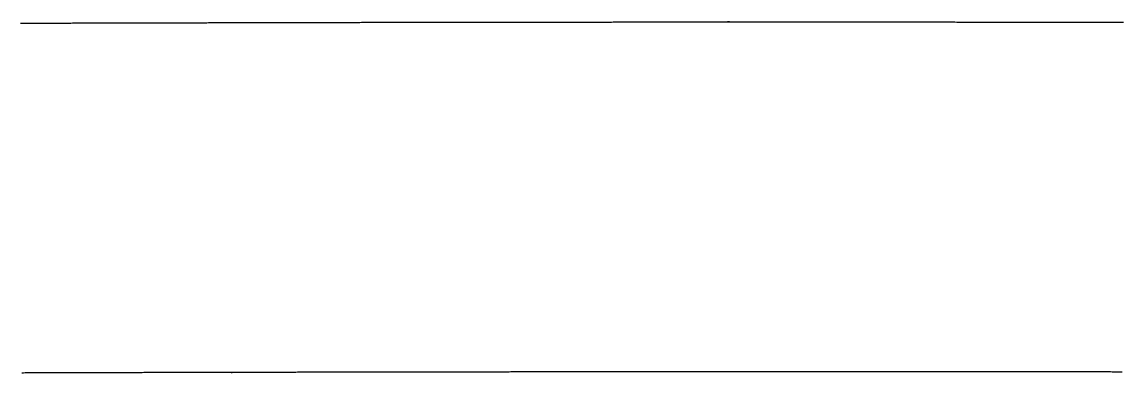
# Model space of a CAD drawing. Header units: millimetres. Extents: x 0 to 13579, y -34 to 543.
# Drawn here: x 6789 to 8486, y 2 to 543 of the extents above; entities that cross this region are included whole.
import ezdxf

# ---------------------------------------------------------------- set-up
doc = ezdxf.new("R2010")
doc.units = ezdxf.units.MM
doc.header["$LTSCALE"] = 10
doc.layers.add('MEMBERS', color=5, linetype='Continuous')

msp = doc.modelspace()

# ---------------------------------------------------------------- linework, layer by layer
at = {"layer": 'MEMBERS', "color": 3, "linetype": 'Continuous'}
for p, q in [((7397.1, 543), (7399.7, 543)), ((7399.7, 543), (7402.4, 543)), ((7402.4, 543), (7405, 543)), ((7405, 543), (7407.7, 543)), ((7407.7, 543), (7410.3, 543)), ((7410.3, 543), (7412.9, 543)), ((7412.9, 543), (7415.6, 543)), ((7415.6, 543), (7418.2, 543)), ((7418.2, 543), (7420.9, 543)), ((7420.9, 543), (7423.5, 543)), ((7423.5, 543), (7426.1, 543)), ((7426.1, 543), (7428.8, 543)), ((7428.8, 543), (7431.4, 543)), ((7431.4, 543), (7434.1, 543)), ((7434.1, 543), (7436.7, 543)), ((7436.7, 543), (7439.3, 543)), ((7439.3, 543), (7442, 543)), ((7442, 543), (7444.6, 543)), ((7444.6, 543), (7447.3, 543)), ((7447.3, 543), (7449.9, 543.1)), ((7449.9, 543.1), (7452.6, 543.1)), ((7452.6, 543.1), (7455.2, 543.1)), ((7455.2, 543.1), (7457.8, 543.1)), ((7457.8, 543.1), (7460.5, 543.1)), ((7460.5, 543.1), (7463.1, 543.1)), ((7463.1, 543.1), (7465.8, 543.1)), ((7465.8, 543.1), (7468.4, 543.1)), ((7468.4, 543.1), (7471, 543.1)), ((7471, 543.1), (7473.7, 543.1)), ((7473.7, 543.1), (7476.3, 543.1)), ((7476.3, 543.1), (7479, 543.1)), ((7479, 543.1), (7481.6, 543.1)), ((7481.6, 543.1), (7484.2, 543.1)), ((7484.2, 543.1), (7486.9, 543.1)), ((7486.9, 543.1), (7489.5, 543.1)), ((7489.5, 543.1), (7492.2, 543.1)), ((7492.2, 543.1), (7494.8, 543.1)), ((7494.8, 543.1), (7497.4, 543.1)), ((7497.4, 543.1), (7500.1, 543.1)), ((7500.1, 543.1), (7502.7, 543.1)), ((7502.7, 543.1), (7505.4, 543.2)), ((7505.4, 543.2), (7508, 543.2)), ((7508, 543.2), (7510.6, 543.2)), ((7510.6, 543.2), (7513.3, 543.2)), ((7513.3, 543.2), (7515.9, 543.2)), ((7515.9, 543.2), (7518.6, 543.2)), ((7518.6, 543.2), (7521.2, 543.2)), ((7521.2, 543.2), (7523.9, 543.2)), ((7523.9, 543.2), (7526.5, 543.2)), ((7526.5, 543.2), (7529.1, 543.2)), ((7529.1, 543.2), (7531.8, 543.2)), ((7531.8, 543.2), (7534.4, 543.2)), ((7534.4, 543.2), (7537.1, 543.2)), ((7537.1, 543.2), (7539.7, 543.2)), ((7539.7, 543.2), (7542.3, 543.2)), ((7542.3, 543.2), (7545, 543.2)), ((7545, 543.2), (7547.6, 543.2)), ((7547.6, 543.2), (7550.3, 543.2)), ((7550.3, 543.2), (7552.9, 543.2)), ((7552.9, 543.2), (7555.5, 543.2)), ((7555.5, 543.2), (7558.2, 543.2)), ((7558.2, 543.2), (7560.8, 543.2)), ((7560.8, 543.2), (7563.5, 543.2)), ((7563.5, 543.2), (7566.1, 543.2)), ((7566.1, 543.2), (7568.7, 543.2)), ((7568.7, 543.2), (7571.4, 543.2)), ((7571.4, 543.2), (7574, 543.2)), ((7574, 543.2), (7576.7, 543.2)), ((7576.7, 543.2), (7579.3, 543.2)), ((7579.3, 543.2), (7581.9, 543.2)), ((7581.9, 543.2), (7584.6, 543.2)), ((7584.6, 543.2), (7587.2, 543.2)), ((7587.2, 543.2), (7589.9, 543.2)), ((7589.9, 543.2), (7592.5, 543.2)), ((7592.5, 543.2), (7595.2, 543.2)), ((7595.2, 543.2), (7597.8, 543.2)), ((7597.8, 543.2), (7600.4, 543.2)), ((7600.4, 543.2), (7603.1, 543.2)), ((7603.1, 543.2), (7605.7, 543.2)), ((7605.7, 543.2), (7608.4, 543.2)), ((7608.4, 543.2), (7611, 543.2)), ((7611, 543.2), (7613.6, 543.2)), ((7613.6, 543.2), (7616.3, 543.3)), ((7616.3, 543.3), (7618.9, 543.3)), ((7618.9, 543.3), (7621.6, 543.3)), ((7621.6, 543.3), (7624.2, 543.3)), ((7624.2, 543.3), (7626.8, 543.3)), ((7626.8, 543.3), (7629.5, 543.3)), ((7629.5, 543.3), (7632.1, 543.3)), ((7632.1, 543.3), (7634.8, 543.3)), ((7634.8, 543.3), (7637.4, 543.3)), ((7637.4, 543.3), (7640, 543.3)), ((7640, 543.3), (7642.7, 543.3)), ((7642.7, 543.3), (7645.3, 543.3)), ((7645.3, 543.3), (7648, 543.3)), ((7648, 543.3), (7650.6, 543.3)), ((7650.6, 543.3), (7653.2, 543.3)), ((7653.2, 543.3), (7655.9, 543.3)), ((7655.9, 543.3), (7658.5, 543.3)), ((7658.5, 543.3), (7661.2, 543.3)), ((7661.2, 543.3), (7663.8, 543.3)), ((7663.8, 543.3), (7666.5, 543.3)), ((7666.5, 543.3), (7669.1, 543.3)), ((7669.1, 543.3), (7671.7, 543.3)), ((7671.7, 543.3), (7674.4, 543.3)), ((7674.4, 543.3), (7677, 543.3)), ((7677, 543.3), (7679.7, 543.3)), ((7679.7, 543.3), (7682.3, 543.3)), ((7682.3, 543.3), (7684.9, 543.3)), ((7684.9, 543.3), (7687.6, 543.3)), ((7687.6, 543.3), (7690.2, 543.3)), ((7690.2, 543.3), (7692.9, 543.3)), ((7692.9, 543.3), (7695.5, 543.3)), ((7695.5, 543.3), (7698.1, 543.3)), ((7698.1, 543.3), (7700.8, 543.4)), ((7700.8, 543.4), (7703.4, 543.4)), ((7703.4, 543.4), (7706.1, 543.4)), ((7706.1, 543.4), (7708.7, 543.4)), ((7708.7, 543.4), (7711.3, 543.4)), ((7711.3, 543.4), (7714, 543.4)), ((7714, 543.4), (7716.6, 543.4)), ((7716.6, 543.4), (7719.3, 543.4)), ((7719.3, 543.4), (7721.9, 543.4)), ((7721.9, 543.4), (7724.5, 543.4)), ((7724.5, 543.4), (7727.2, 543.4)), ((7727.2, 543.4), (7729.8, 543.4)), ((7729.8, 543.4), (7732.5, 543.4)), ((7732.5, 543.4), (7735.1, 543.4)), ((7735.1, 543.4), (7737.8, 543.4)), ((7737.8, 543.4), (7740.4, 543.4)), ((7740.4, 543.4), (7743, 543.4)), ((7743, 543.4), (7745.7, 543.4)), ((7745.7, 543.4), (7748.3, 543.4)), ((7748.3, 543.4), (7751, 543.4)), ((7751, 543.4), (7753.6, 543.4)), ((7753.6, 543.4), (7756.2, 543.4)), ((7756.2, 543.4), (7758.9, 543.4)), ((7758.9, 543.4), (7761.5, 543.4)), ((7761.5, 543.4), (7764.2, 543.4)), ((7764.2, 543.4), (7766.8, 543.4)), ((7766.8, 543.4), (7769.4, 543.4)), ((7769.4, 543.4), (7772.1, 543.4)), ((7772.1, 543.4), (7774.7, 543.4)), ((7774.7, 543.4), (7777.4, 543.4)), ((7777.4, 543.4), (7780, 543.4)), ((7780, 543.4), (7782.6, 543.4)), ((7782.6, 543.4), (7785.3, 543.4)), ((7785.3, 543.4), (7787.9, 543.4)), ((7787.9, 543.4), (7790.6, 543.4)), ((7790.6, 543.4), (7793.2, 543.4)), ((7793.2, 543.4), (7795.8, 543.4)), ((7795.8, 543.4), (7798.5, 543.4)), ((7798.5, 543.4), (7801.1, 543.4)), ((7801.1, 543.4), (7803.8, 543.4)), ((7803.8, 543.4), (7806.4, 543.4)), ((7806.4, 543.4), (7809.1, 543.4)), ((7809.1, 543.4), (7811.7, 543.4)), ((7811.7, 543.4), (7814.3, 543.4)), ((7814.3, 543.4), (7817, 543.4)), ((7817, 543.4), (7819.6, 543.4)), ((7819.6, 543.4), (7822.3, 543.4)), ((7822.3, 543.4), (7824.9, 543.4)), ((7824.9, 543.4), (7827.5, 543.4)), ((7827.5, 543.4), (7830.2, 543.4)), ((7830.2, 543.4), (7832.8, 543.4)), ((7832.8, 543.4), (7835.5, 543.4)), ((7835.5, 543.4), (7838.1, 543.4)), ((7838.1, 543.4), (7840.7, 543.4)), ((7840.7, 543.4), (7843.4, 543.4)), ((7843.4, 543.4), (7846, 543.4)), ((7846, 543.4), (7848.7, 543.4)), ((7848.7, 543.4), (7851.3, 543.4)), ((7851.3, 543.4), (7853.9, 543.4)), ((7853.9, 543.4), (7856.6, 543.4)), ((7856.6, 543.4), (7859.2, 543.4)), ((7859.2, 543.4), (7861.9, 543.4)), ((7861.9, 543.4), (7864.5, 543.4)), ((7864.5, 543.4), (7867.1, 543.4)), ((7867.1, 543.4), (7869.8, 543.4)), ((7869.8, 543.4), (7872.4, 543.4)), ((7872.4, 543.4), (7875.1, 543.4)), ((7875.1, 543.4), (7877.7, 543.4)), ((7880.4, 543.4), (7877.1, 543.4)), ((7877.1, 543.4), (7879.8, 543.4)), ((7877.7, 543.4), (7880.4, 543.4)), ((7879.8, 543.4), (7882.4, 543.4)), ((7882.4, 543.4), (7885, 543.4)), ((7885, 543.4), (7887.6, 543.4)), ((7887.6, 543.4), (7890.2, 543.4)), ((7890.2, 543.4), (7892.8, 543.4)), ((7892.8, 543.4), (7895.5, 543.4)), ((7895.5, 543.4), (7898.1, 543.4)), ((7898.1, 543.4), (7900.7, 543.4)), ((7900.7, 543.4), (7903.3, 543.4)), ((7903.3, 543.4), (7905.9, 543.4)), ((7905.9, 543.4), (7908.6, 543.4)), ((7908.6, 543.4), (7911.2, 543.4)), ((7911.2, 543.4), (7913.8, 543.4)), ((7913.8, 543.4), (7916.4, 543.4)), ((7916.4, 543.4), (7919, 543.4)), ((7919, 543.4), (7921.6, 543.4)), ((7921.6, 543.4), (7924.3, 543.4)), ((7924.3, 543.4), (7926.9, 543.4)), ((7926.9, 543.4), (7929.5, 543.4)), ((7929.5, 543.4), (7932.1, 543.4)), ((7932.1, 543.4), (7934.7, 543.4)), ((7934.7, 543.4), (7937.4, 543.4)), ((7937.4, 543.4), (7940, 543.4)), ((7940, 543.4), (7942.6, 543.4)), ((7942.6, 543.4), (7945.2, 543.4)), ((7945.2, 543.4), (7947.8, 543.4)), ((7947.8, 543.4), (7950.4, 543.4)), ((7950.4, 543.4), (7953.1, 543.4)), ((7953.1, 543.4), (7955.7, 543.4)), ((7955.7, 543.4), (7958.3, 543.4)), ((7958.3, 543.4), (7960.9, 543.4)), ((7960.9, 543.4), (7963.5, 543.4)), ((7963.5, 543.4), (7966.2, 543.4)), ((7966.2, 543.4), (7968.8, 543.4)), ((7968.8, 543.4), (7971.4, 543.4)), ((7971.4, 543.4), (7974, 543.4)), ((7974, 543.4), (7976.6, 543.4)), ((7976.6, 543.4), (7979.2, 543.4)), ((7979.2, 543.4), (7981.9, 543.4)), ((7981.9, 543.4), (7984.5, 543.4)), ((7984.5, 543.4), (7987.1, 543.4)), ((7987.1, 543.4), (7989.7, 543.4)), ((7989.7, 543.4), (7992.3, 543.4)), ((7992.3, 543.4), (7995, 543.4)), ((7995, 543.4), (7997.6, 543.4)), ((7997.6, 543.4), (8000.2, 543.4)), ((8000.2, 543.4), (8002.8, 543.4)), ((8002.8, 543.4), (8005.4, 543.4)), ((8005.4, 543.4), (8008, 543.4)), ((8008, 543.4), (8010.7, 543.4)), ((8010.7, 543.4), (8013.3, 543.4)), ((8013.3, 543.4), (8015.9, 543.4)), ((8015.9, 543.4), (8018.5, 543.4)), ((8018.5, 543.4), (8021.1, 543.4)), ((8021.1, 543.4), (8023.8, 543.4)), ((8023.8, 543.4), (8026.4, 543.4)), ((8026.4, 543.4), (8029, 543.4)), ((8029, 543.4), (8031.6, 543.4)), ((8031.6, 543.4), (8034.2, 543.4)), ((8034.2, 543.4), (8036.8, 543.4)), ((8036.8, 543.4), (8039.5, 543.4)), ((8039.5, 543.4), (8042.1, 543.4)), ((8042.1, 543.4), (8044.7, 543.4)), ((8044.7, 543.4), (8047.3, 543.4)), ((8047.3, 543.4), (8049.9, 543.4)), ((8049.9, 543.4), (8052.6, 543.4)), ((8052.6, 543.4), (8055.2, 543.4)), ((8055.2, 543.4), (8057.8, 543.4)), ((8057.8, 543.4), (8060.4, 543.4)), ((8060.4, 543.4), (8063, 543.4)), ((8063, 543.4), (8065.6, 543.4)), ((8065.6, 543.4), (8068.3, 543.4)), ((8068.3, 543.4), (8070.9, 543.4)), ((8070.9, 543.4), (8073.5, 543.4)), ((8073.5, 543.4), (8076.1, 543.4)), ((8076.1, 543.4), (8078.7, 543.4)), ((8078.7, 543.4), (8081.4, 543.4)), ((8081.4, 543.4), (8084, 543.4)), ((8084, 543.4), (8086.6, 543.4)), ((8086.6, 543.4), (8089.2, 543.4)), ((8089.2, 543.4), (8091.8, 543.4)), ((8091.8, 543.4), (8094.4, 543.4)), ((8094.4, 543.4), (8097.1, 543.4)), ((8097.1, 543.4), (8099.7, 543.4)), ((8099.7, 543.4), (8102.3, 543.4)), ((8102.3, 543.4), (8104.9, 543.4)), ((8104.9, 543.4), (8107.5, 543.4)), ((8107.5, 543.4), (8110.2, 543.4)), ((8110.2, 543.4), (8112.8, 543.4)), ((8112.8, 543.4), (8115.4, 543.4)), ((8115.4, 543.4), (8118, 543.4)), ((8118, 543.4), (8120.6, 543.4)), ((8120.6, 543.4), (8123.2, 543.4)), ((8123.2, 543.4), (8125.9, 543.4)), ((8125.9, 543.4), (8128.5, 543.4)), ((8128.5, 543.4), (8131.1, 543.4)), ((8131.1, 543.4), (8133.7, 543.4)), ((8133.7, 543.4), (8136.3, 543.4)), ((8136.3, 543.4), (8139, 543.4)), ((8139, 543.4), (8141.6, 543.4)), ((8141.6, 543.4), (8144.2, 543.4)), ((8144.2, 543.4), (8146.8, 543.4)), ((8146.8, 543.4), (8149.4, 543.4)), ((8149.4, 543.4), (8152, 543.4)), ((8152, 543.4), (8154.7, 543.4)), ((8154.7, 543.4), (8157.3, 543.4)), ((8157.3, 543.4), (8159.9, 543.4)), ((8159.9, 543.4), (8162.5, 543.4)), ((8162.5, 543.4), (8165.1, 543.4)), ((8165.1, 543.4), (8167.8, 543.4)), ((8167.8, 543.4), (8170.4, 543.4)), ((8170.4, 543.4), (8173, 543.4)), ((8173, 543.4), (8175.6, 543.4)), ((8175.6, 543.4), (8178.2, 543.4)), ((8178.2, 543.4), (8180.8, 543.4)), ((8180.8, 543.4), (8183.5, 543.4)), ((8183.5, 543.4), (8186.1, 543.4)), ((8186.1, 543.4), (8188.7, 543.4)), ((8188.7, 543.4), (8191.3, 543.4)), ((8191.3, 543.4), (8193.9, 543.4)), ((8193.9, 543.4), (8196.6, 543.4)), ((8196.6, 543.4), (8199.2, 543.4)), ((8199.2, 543.4), (8201.8, 543.4)), ((8201.8, 543.4), (8204.4, 543.4)), ((8204.4, 543.4), (8207, 543.4)), ((8207, 543.4), (8209.6, 543.4)), ((8209.6, 543.4), (8212.3, 543.4)), ((8212.3, 543.4), (8214.9, 543.4)), ((8214.9, 543.4), (8217.5, 543.4)), ((8217.5, 543.4), (8220.1, 543.4)), ((8220.1, 543.4), (8222.7, 543.4)), ((8222.7, 543.4), (8225.4, 543.4)), ((8225.4, 543.4), (8228, 543.4)), ((8228, 543.4), (8230.6, 543.3)), ((8230.6, 543.3), (8233.2, 543.3)), ((8233.2, 543.3), (8235.8, 543.3)), ((8235.8, 543.3), (8238.4, 543.3)), ((8238.4, 543.3), (8241.1, 543.3)), ((8241.1, 543.3), (8243.7, 543.3)), ((8243.7, 543.3), (8246.3, 543.3)), ((8246.3, 543.3), (8248.9, 543.3)), ((8248.9, 543.3), (8251.5, 543.3)), ((8251.5, 543.3), (8254.2, 543.3)), ((8254.2, 543.3), (8256.8, 543.3)), ((8256.8, 543.3), (8259.4, 543.3)), ((8259.4, 543.3), (8262, 543.3)), ((8262, 543.3), (8264.6, 543.3)), ((8264.6, 543.3), (8267.2, 543.3)), ((8267.2, 543.3), (8269.9, 543.3)), ((8269.9, 543.3), (8272.5, 543.3)), ((8272.5, 543.3), (8275.1, 543.3)), ((8275.1, 543.3), (8277.7, 543.3)), ((8277.7, 543.3), (8280.3, 543.3)), ((8280.3, 543.3), (8283, 543.3)), ((8283, 543.3), (8285.6, 543.3)), ((8285.6, 543.3), (8288.2, 543.3)), ((8288.2, 543.3), (8290.8, 543.3)), ((8290.8, 543.3), (8293.4, 543.3)), ((8293.4, 543.3), (8296, 543.3)), ((8296, 543.3), (8298.7, 543.3)), ((8298.7, 543.3), (8301.3, 543.3)), ((8301.3, 543.3), (8303.9, 543.3)), ((8303.9, 543.3), (8306.5, 543.3)), ((8306.5, 543.3), (8309.1, 543.3)), ((8309.1, 543.3), (8311.8, 543.3)), ((8311.8, 543.3), (8314.4, 543.3)), ((8314.4, 543.3), (8317, 543.3)), ((8317, 543.3), (8319.6, 543.3)), ((8319.6, 543.3), (8322.2, 543.3)), ((8322.2, 543.3), (8324.8, 543.3)), ((8324.8, 543.3), (8327.5, 543.3)), ((8327.5, 543.3), (8330.1, 543.3)), ((8330.1, 543.3), (8332.7, 543.3)), ((8332.7, 543.3), (8335.3, 543.3)), ((8335.3, 543.3), (8337.9, 543.3)), ((8337.9, 543.3), (8340.6, 543.2)), ((8340.6, 543.2), (8343.2, 543.2)), ((8343.2, 543.2), (8345.8, 543.2)), ((8345.8, 543.2), (8348.4, 543.2)), ((8348.4, 543.2), (8351, 543.2)), ((8351, 543.2), (8353.6, 543.2)), ((8353.6, 543.2), (8356.3, 543.2)), ((8356.3, 543.2), (8358.9, 543.2)), ((8358.9, 543.2), (8361.5, 543.2)), ((8361.5, 543.2), (8364.1, 543.2)), ((8364.1, 543.2), (8366.7, 543.2)), ((8366.7, 543.2), (8369.4, 543.2)), ((8369.4, 543.2), (8372, 543.2)), ((8372, 543.2), (8374.6, 543.2)), ((8374.6, 543.2), (8377.2, 543.2)), ((8377.2, 543.2), (8379.8, 543.2)), ((8379.8, 543.2), (8382.4, 543.2)), ((8382.4, 543.2), (8385.1, 543.2)), ((8385.1, 543.2), (8386.3, 543.2)), ((8386.3, 543.2), (8388.8, 543.2)), ((8388.8, 543.2), (8391.4, 543.2)), ((8391.4, 543.2), (8394.1, 543.2)), ((8394.1, 543.2), (8396.7, 543.2)), ((8396.7, 543.2), (8399.3, 543.2)), ((8399.3, 543.2), (8401.9, 543.2)), ((8401.9, 543.2), (8404.5, 543.2)), ((8404.5, 543.2), (8407.1, 543.2)), ((8407.1, 543.2), (8409.7, 543.2)), ((8409.7, 543.2), (8412.3, 543.2)), ((8412.3, 543.2), (8414.9, 543.2)), ((8414.9, 543.2), (8417.5, 543.2)), ((8417.5, 543.2), (8420.1, 543.2)), ((8420.1, 543.2), (8422.7, 543.2)), ((8422.7, 543.2), (8425.3, 543.2)), ((8425.3, 543.2), (8427.9, 543.2)), ((8427.9, 543.2), (8430.5, 543.2)), ((8430.5, 543.2), (8433.1, 543.2)), ((8433.1, 543.2), (8435.7, 543.2)), ((8435.7, 543.2), (8438.3, 543.2)), ((8438.3, 543.2), (8440.9, 543.2)), ((8440.9, 543.2), (8443.5, 543.2)), ((8443.5, 543.2), (8446.1, 543.2)), ((8446.1, 543.2), (8448.7, 543.2)), ((8448.7, 543.2), (8451.3, 543.2)), ((8451.3, 543.2), (8453.9, 543.2)), ((8453.9, 543.2), (8456.5, 543.2)), ((8456.5, 543.2), (8459.1, 543.2)), ((8459.1, 543.2), (8461.7, 543.2)), ((8461.7, 543.2), (8464.3, 543.2)), ((8464.3, 543.2), (8466.9, 543.2)), ((8466.9, 543.2), (8469.5, 543.2)), ((8469.5, 543.2), (8472.1, 543.1)), ((8472.1, 543.1), (8474.7, 543.1)), ((8474.7, 543.1), (8477.3, 543.1)), ((8477.3, 543.1), (8479.9, 543.1)), ((8479.9, 543.1), (8482.5, 543.1)), ((8482.5, 543.1), (8485.1, 543.1)), ((8485.1, 543.1), (8487.7, 543.1)), ((6786.7, 541.6), (6789.3, 541.6)), ((6789.3, 541.6), (6791.9, 541.6)), ((6791.9, 541.6), (6794.5, 541.6)), ((6794.5, 541.6), (6797.1, 541.7)), ((6797.1, 541.7), (6799.8, 541.7)), ((6799.8, 541.7), (6802.4, 541.7)), ((6802.4, 541.7), (6805, 541.7)), ((6805, 541.7), (6807.6, 541.7)), ((6807.6, 541.7), (6810.2, 541.7)), ((6810.2, 541.7), (6812.8, 541.7)), ((6812.8, 541.7), (6815.4, 541.7)), ((6815.4, 541.7), (6818.1, 541.7)), ((6818.1, 541.7), (6820.7, 541.7)), ((6820.7, 541.7), (6823.3, 541.7)), ((6823.3, 541.7), (6825.9, 541.7)), ((6825.9, 541.7), (6828.5, 541.8)), ((6828.5, 541.8), (6831.1, 541.8)), ((6831.1, 541.8), (6833.7, 541.8)), ((6833.7, 541.8), (6836.4, 541.8)), ((6836.4, 541.8), (6839, 541.8)), ((6839, 541.8), (6841.6, 541.8)), ((6841.6, 541.8), (6844.2, 541.8)), ((6844.2, 541.8), (6846.8, 541.8)), ((6846.8, 541.8), (6849.4, 541.8)), ((6849.4, 541.8), (6852.1, 541.8)), ((6852.1, 541.8), (6854.7, 541.8)), ((6854.7, 541.8), (6857.3, 541.8)), ((6857.3, 541.8), (6858.9, 541.8)), ((6858.9, 541.8), (6861.5, 541.8)), ((6861.5, 541.8), (6864.2, 541.8)), ((6864.2, 541.8), (6866.8, 541.9)), ((6866.8, 541.9), (6869.4, 541.9)), ((6869.4, 541.9), (6872, 541.9)), ((6872, 541.9), (6874.7, 541.9)), ((6874.7, 541.9), (6877.3, 541.9)), ((6877.3, 541.9), (6879.9, 541.9)), ((6879.9, 541.9), (6882.5, 541.9)), ((6882.5, 541.9), (6885.2, 541.9)), ((6885.2, 541.9), (6887.8, 541.9)), ((6887.8, 541.9), (6890.4, 541.9)), ((6890.4, 541.9), (6893, 541.9)), ((6893, 541.9), (6895.6, 541.9)), ((6895.6, 541.9), (6898.3, 541.9)), ((6898.3, 541.9), (6900.9, 542)), ((6900.9, 542), (6903.5, 542)), ((6903.5, 542), (6906.1, 542)), ((6906.1, 542), (6908.8, 542)), ((6908.8, 542), (6911.4, 542)), ((6911.4, 542), (6914, 542)), ((6914, 542), (6916.6, 542)), ((6916.6, 542), (6919.2, 542)), ((6919.2, 542), (6921.9, 542)), ((6921.9, 542), (6924.5, 542)), ((6924.5, 542), (6927.1, 542)), ((6927.1, 542), (6929.7, 542)), ((6929.7, 542), (6932.4, 542)), ((6932.4, 542), (6935, 542)), ((6935, 542), (6937.6, 542)), ((6937.6, 542), (6940.2, 542)), ((6940.2, 542), (6942.9, 542)), ((6942.9, 542), (6945.5, 542)), ((6945.5, 542), (6948.1, 542.1)), ((6948.1, 542.1), (6950.7, 542.1)), ((6950.7, 542.1), (6953.3, 542.1)), ((6953.3, 542.1), (6956, 542.1)), ((6956, 542.1), (6958.6, 542.1)), ((6958.6, 542.1), (6961.2, 542.1)), ((6961.2, 542.1), (6963.8, 542.1)), ((6963.8, 542.1), (6966.5, 542.1)), ((6966.5, 542.1), (6969.1, 542.1)), ((6969.1, 542.1), (6971.7, 542.1)), ((6971.7, 542.1), (6974.3, 542.1)), ((6974.3, 542.1), (6976.9, 542.1)), ((6976.9, 542.1), (6979.6, 542.1)), ((6979.6, 542.1), (6982.2, 542.1)), ((6982.2, 542.1), (6984.8, 542.1)), ((6984.8, 542.1), (6987.4, 542.1)), ((6987.4, 542.1), (6990.1, 542.1)), ((6990.1, 542.1), (6992.7, 542.1)), ((6992.7, 542.1), (6995.3, 542.2)), ((6995.3, 542.2), (6997.9, 542.2)), ((6997.9, 542.2), (7000.6, 542.2)), ((7000.6, 542.2), (7003.2, 542.2)), ((7003.2, 542.2), (7005.8, 542.2)), ((7005.8, 542.2), (7008.4, 542.2)), ((7008.4, 542.2), (7011, 542.2)), ((7011, 542.2), (7013.7, 542.2)), ((7013.7, 542.2), (7016.3, 542.2)), ((7016.3, 542.2), (7018.9, 542.2)), ((7018.9, 542.2), (7021.5, 542.2)), ((7021.5, 542.2), (7024.2, 542.3)), ((7024.2, 542.3), (7026.8, 542.3)), ((7026.8, 542.3), (7029.4, 542.3)), ((7029.4, 542.3), (7032, 542.3)), ((7032, 542.3), (7034.6, 542.3)), ((7034.6, 542.3), (7037.3, 542.3)), ((7037.3, 542.3), (7039.9, 542.3)), ((7039.9, 542.3), (7042.5, 542.3)), ((7042.5, 542.3), (7045.1, 542.3)), ((7045.1, 542.3), (7047.8, 542.3)), ((7047.8, 542.3), (7050.4, 542.3)), ((7050.4, 542.3), (7053, 542.3)), ((7053, 542.3), (7055.6, 542.3)), ((7055.6, 542.3), (7058.3, 542.3)), ((7058.3, 542.3), (7060.9, 542.3)), ((7060.9, 542.3), (7063.5, 542.3)), ((7063.5, 542.3), (7066.1, 542.3)), ((7066.1, 542.3), (7068.7, 542.3)), ((7068.7, 542.3), (7071.4, 542.3)), ((7071.4, 542.3), (7074, 542.3)), ((7074, 542.3), (7076.6, 542.4)), ((7076.6, 542.4), (7079.2, 542.4)), ((7079.2, 542.4), (7081.9, 542.4)), ((7081.9, 542.4), (7084.5, 542.4)), ((7084.5, 542.4), (7087.1, 542.4)), ((7087.1, 542.4), (7089.7, 542.4)), ((7089.7, 542.4), (7092.3, 542.4)), ((7092.3, 542.4), (7095, 542.4)), ((7095, 542.4), (7097.6, 542.4)), ((7097.6, 542.4), (7100.2, 542.4)), ((7100.2, 542.4), (7102.8, 542.4)), ((7102.8, 542.4), (7105.5, 542.4)), ((7105.5, 542.4), (7108.1, 542.4)), ((7108.1, 542.4), (7110.7, 542.5)), ((7110.7, 542.5), (7113.3, 542.5)), ((7113.3, 542.5), (7116, 542.5)), ((7116, 542.5), (7118.6, 542.5)), ((7118.6, 542.5), (7121.2, 542.5)), ((7121.2, 542.5), (7123.8, 542.5)), ((7123.8, 542.5), (7126.4, 542.5)), ((7126.4, 542.5), (7129.1, 542.5)), ((7129.1, 542.5), (7131.7, 542.5)), ((7131.7, 542.5), (7134.3, 542.5)), ((7134.3, 542.5), (7136.9, 542.5)), ((7136.9, 542.5), (7139.6, 542.5)), ((7139.6, 542.5), (7142.2, 542.5)), ((7142.2, 542.5), (7144.8, 542.5)), ((7144.8, 542.5), (7147.4, 542.5)), ((7147.4, 542.5), (7150, 542.5)), ((7150, 542.5), (7152.7, 542.5)), ((7152.7, 542.5), (7155.3, 542.5)), ((7155.3, 542.5), (7157.9, 542.5)), ((7157.9, 542.5), (7160.5, 542.5)), ((7160.5, 542.5), (7163.2, 542.5)), ((7163.2, 542.5), (7165.8, 542.5)), ((7165.8, 542.5), (7168.4, 542.6)), ((7168.4, 542.6), (7171, 542.6)), ((7171, 542.6), (7173.7, 542.6)), ((7173.7, 542.6), (7176.3, 542.6)), ((7176.3, 542.6), (7178.9, 542.6)), ((7178.9, 542.6), (7181.5, 542.6)), ((7181.5, 542.6), (7184.1, 542.6)), ((7184.1, 542.6), (7186.8, 542.6)), ((7186.8, 542.6), (7189.4, 542.6)), ((7189.4, 542.6), (7192, 542.6)), ((7192, 542.6), (7194.6, 542.6)), ((7194.6, 542.6), (7197.3, 542.6)), ((7197.3, 542.6), (7199.9, 542.6)), ((7199.9, 542.6), (7202.5, 542.6)), ((7202.5, 542.6), (7205.1, 542.7)), ((7205.1, 542.7), (7207.7, 542.7)), ((7207.7, 542.7), (7210.4, 542.7)), ((7210.4, 542.7), (7213, 542.7)), ((7213, 542.7), (7215.6, 542.7)), ((7215.6, 542.7), (7218.2, 542.7)), ((7218.2, 542.7), (7220.9, 542.7)), ((7220.9, 542.7), (7223.5, 542.7)), ((7223.5, 542.7), (7226.1, 542.7)), ((7226.1, 542.7), (7228.7, 542.7)), ((7228.7, 542.7), (7231.4, 542.7)), ((7231.4, 542.7), (7234, 542.7)), ((7234, 542.7), (7236.6, 542.7)), ((7236.6, 542.7), (7239.2, 542.7)), ((7239.2, 542.7), (7241.8, 542.7)), ((7241.8, 542.7), (7244.5, 542.7)), ((7244.5, 542.7), (7247.1, 542.7)), ((7247.1, 542.7), (7249.7, 542.7)), ((7249.7, 542.7), (7252.3, 542.7)), ((7252.3, 542.7), (7255, 542.7)), ((7255, 542.7), (7257.6, 542.7)), ((7257.6, 542.7), (7260.2, 542.7)), ((7260.2, 542.7), (7262.8, 542.7)), ((7262.8, 542.7), (7265.4, 542.7)), ((7265.4, 542.7), (7268.1, 542.7)), ((7268.1, 542.7), (7270.7, 542.8)), ((7270.7, 542.8), (7273.3, 542.8)), ((7273.3, 542.8), (7275.9, 542.8)), ((7275.9, 542.8), (7278.6, 542.8)), ((7278.6, 542.8), (7281.2, 542.8)), ((7281.2, 542.8), (7283.8, 542.8)), ((7283.8, 542.8), (7286.4, 542.8)), ((7286.4, 542.8), (7289.1, 542.8)), ((7289.1, 542.8), (7291.7, 542.8)), ((7291.7, 542.8), (7294.3, 542.8)), ((7294.3, 542.8), (7296.9, 542.8)), ((7296.9, 542.8), (7299.5, 542.8)), ((7299.5, 542.8), (7302.2, 542.8)), ((7302.2, 542.8), (7304.8, 542.8)), ((7304.8, 542.8), (7307.4, 542.8)), ((7307.4, 542.8), (7310, 542.8)), ((7310, 542.8), (7312.7, 542.9)), ((7312.7, 542.9), (7315.3, 542.9)), ((7315.3, 542.9), (7317.9, 542.9)), ((7317.9, 542.9), (7320.5, 542.9)), ((7320.5, 542.9), (7323.1, 542.9)), ((7323.1, 542.9), (7325.8, 542.9)), ((7325.8, 542.9), (7328.4, 542.9)), ((7328.4, 542.9), (7331, 542.9)), ((7331, 542.9), (7333.6, 542.9)), ((7333.6, 542.9), (7336.3, 542.9)), ((7336.3, 542.9), (7338.9, 542.9)), ((7338.9, 542.9), (7341.5, 542.9)), ((7341.5, 542.9), (7344.1, 542.9)), ((7344.1, 542.9), (7346.8, 542.9)), ((7346.8, 542.9), (7349.4, 542.9)), ((7349.4, 542.9), (7352, 542.9)), ((7352, 542.9), (7354.6, 542.9)), ((7354.6, 542.9), (7357.2, 542.9)), ((7357.2, 542.9), (7359.9, 542.9)), ((7359.9, 542.9), (7362.5, 542.9)), ((7362.5, 542.9), (7365.1, 542.9)), ((7365.1, 542.9), (7367.7, 542.9)), ((7367.7, 542.9), (7368, 542.9)), ((7368, 542.9), (7370.7, 543)), ((7370.7, 543), (7373.3, 543)), ((7373.3, 543), (7376, 543)), ((7376, 543), (7378.6, 543)), ((7378.6, 543), (7381.3, 543)), ((7381.3, 543), (7383.9, 543)), ((7383.9, 543), (7386.5, 543)), ((7386.5, 543), (7389.2, 543)), ((7389.2, 543), (7391.8, 543)), ((7391.8, 543), (7394.5, 543)), ((7394.5, 543), (7397.1, 543)), ((6790.9, 1.5), (6788.3, 1.5)), ((6793.5, 1.6), (6790.9, 1.5)), ((6796.2, 1.6), (6793.5, 1.6)), ((6798.8, 1.6), (6796.2, 1.6)), ((6801.4, 1.6), (6798.8, 1.6)), ((6804, 1.6), (6801.4, 1.6)), ((6806.6, 1.6), (6804, 1.6)), ((6809.3, 1.6), (6806.6, 1.6)), ((6811.9, 1.6), (6809.3, 1.6)), ((6814.5, 1.6), (6811.9, 1.6)), ((6817.1, 1.6), (6814.5, 1.6)), ((6819.7, 1.6), (6817.1, 1.6)), ((6822.3, 1.6), (6819.7, 1.6)), ((6825, 1.6), (6822.3, 1.6)), ((6827.6, 1.7), (6825, 1.6)), ((6830.2, 1.7), (6827.6, 1.7)), ((6832.8, 1.7), (6830.2, 1.7)), ((6835.4, 1.7), (6832.8, 1.7)), ((6838, 1.7), (6835.4, 1.7)), ((6840.7, 1.7), (6838, 1.7)), ((6843.3, 1.7), (6840.7, 1.7)), ((6845.9, 1.7), (6843.3, 1.7)), ((6848.5, 1.7), (6845.9, 1.7)), ((6851.1, 1.7), (6848.5, 1.7)), ((6853.8, 1.8), (6851.1, 1.7)), ((6856.4, 1.8), (6853.8, 1.8)), ((6859, 1.8), (6856.4, 1.8)), ((6861.6, 1.8), (6859, 1.8)), ((6864.2, 1.8), (6861.6, 1.8)), ((6866.8, 1.8), (6864.2, 1.8)), ((6869.5, 1.8), (6866.8, 1.8)), ((6872.1, 1.8), (6869.5, 1.8)), ((6874.7, 1.8), (6872.1, 1.8)), ((6877.3, 1.8), (6874.7, 1.8)), ((6879.9, 1.8), (6877.3, 1.8)), ((6882.6, 1.8), (6879.9, 1.8)), ((6885.2, 1.8), (6882.6, 1.8)), ((6887.8, 1.8), (6885.2, 1.8)), ((6890.4, 1.8), (6887.8, 1.8)), ((6893, 1.8), (6890.4, 1.8)), ((6895.6, 1.8), (6893, 1.8)), ((6898.3, 1.8), (6895.6, 1.8)), ((6900.9, 1.9), (6898.3, 1.8)), ((6903.5, 1.9), (6900.9, 1.9)), ((6906.1, 1.9), (6903.5, 1.9)), ((6908.7, 1.9), (6906.1, 1.9)), ((6911.4, 1.9), (6908.7, 1.9)), ((6914, 1.9), (6911.4, 1.9)), ((6916.6, 1.9), (6914, 1.9)), ((6919.2, 1.9), (6916.6, 1.9)), ((6921.8, 1.9), (6919.2, 1.9)), ((6924.4, 1.9), (6921.8, 1.9)), ((6927.1, 1.9), (6924.4, 1.9)), ((6929.7, 2), (6927.1, 1.9)), ((6932.3, 2), (6929.7, 2)), ((6934.9, 2), (6932.3, 2)), ((6937.5, 2), (6934.9, 2)), ((6940.2, 2), (6937.5, 2)), ((6942.8, 2), (6940.2, 2)), ((6945.4, 2), (6942.8, 2)), ((6948, 2), (6945.4, 2)), ((6950.6, 2), (6948, 2)), ((6953.2, 2), (6950.6, 2)), ((6955.9, 2), (6953.2, 2)), ((6958.5, 2), (6955.9, 2)), ((6961.1, 2), (6958.5, 2)), ((6963.7, 2), (6961.1, 2)), ((6966.3, 2), (6963.7, 2)), ((6969, 2), (6966.3, 2)), ((6971.6, 2), (6969, 2)), ((6974.2, 2), (6971.6, 2)), ((6976.8, 2.1), (6974.2, 2)), ((6979.4, 2.1), (6976.8, 2.1)), ((6982, 2.1), (6979.4, 2.1)), ((6984.7, 2.1), (6982, 2.1)), ((6987.3, 2.1), (6984.7, 2.1)), ((6989.9, 2.1), (6987.3, 2.1)), ((6992.5, 2.1), (6989.9, 2.1)), ((6995.1, 2.1), (6992.5, 2.1)), ((6997.8, 2.1), (6995.1, 2.1)), ((7000.4, 2.1), (6997.8, 2.1)), ((7003, 2.1), (7000.4, 2.1)), ((7005.6, 2.1), (7003, 2.1)), ((7008.2, 2.1), (7005.6, 2.1)), ((7010.8, 2.1), (7008.2, 2.1)), ((7013.5, 2.1), (7010.8, 2.1)), ((7016.1, 2.1), (7013.5, 2.1)), ((7018.7, 2.1), (7016.1, 2.1)), ((7021.3, 2.1), (7018.7, 2.1)), ((7023.9, 2.1), (7021.3, 2.1)), ((7026.6, 2.1), (7023.9, 2.1)), ((7029.2, 2.2), (7026.6, 2.1)), ((7031.8, 2.2), (7029.2, 2.2)), ((7034.4, 2.2), (7031.8, 2.2)), ((7037, 2.2), (7034.4, 2.2)), ((7039.6, 2.2), (7037, 2.2)), ((7042.3, 2.2), (7039.6, 2.2)), ((7044.9, 2.2), (7042.3, 2.2)), ((7047.5, 2.2), (7044.9, 2.2)), ((7050.1, 2.2), (7047.5, 2.2)), ((7052.7, 2.2), (7050.1, 2.2)), ((7055.4, 2.2), (7052.7, 2.2)), ((7058, 2.2), (7055.4, 2.2)), ((7060.6, 2.3), (7058, 2.2)), ((7063.2, 2.3), (7060.6, 2.3)), ((7065.8, 2.3), (7063.2, 2.3)), ((7068.4, 2.3), (7065.8, 2.3)), ((7071.1, 2.3), (7068.4, 2.3)), ((7073.7, 2.3), (7071.1, 2.3)), ((7076.3, 2.3), (7073.7, 2.3)), ((7078.9, 2.3), (7076.3, 2.3)), ((7081.5, 2.3), (7078.9, 2.3)), ((7084.2, 2.3), (7081.5, 2.3)), ((7086.8, 2.3), (7084.2, 2.3)), ((7089.4, 2.3), (7086.8, 2.3)), ((7092, 2.3), (7089.4, 2.3)), ((7094.6, 2.3), (7092, 2.3)), ((7097.2, 2.3), (7094.6, 2.3)), ((7099.9, 2.3), (7097.2, 2.3)), ((7102.5, 2.3), (7099.9, 2.3)), ((7105.1, 2.3), (7102.5, 2.3)), ((7107.7, 2.3), (7105.1, 2.3)), ((7110.3, 2.3), (7107.7, 2.3)), ((7113, 2.3), (7110.3, 2.3)), ((7113.9, 2.3), (7111.3, 2.3)), ((7111.3, 2.3), (7113, 2.3)), ((7116.5, 2.4), (7113.9, 2.3)), ((7119.2, 2.4), (7116.5, 2.4)), ((7121.8, 2.4), (7119.2, 2.4)), ((7124.4, 2.4), (7121.8, 2.4)), ((7127.1, 2.4), (7124.4, 2.4)), ((7129.7, 2.4), (7127.1, 2.4)), ((7132.3, 2.4), (7129.7, 2.4)), ((7135, 2.4), (7132.3, 2.4)), ((7137.6, 2.4), (7135, 2.4)), ((7140.2, 2.4), (7137.6, 2.4)), ((7142.9, 2.4), (7140.2, 2.4)), ((7145.5, 2.4), (7142.9, 2.4)), ((7148.1, 2.4), (7145.5, 2.4)), ((7150.8, 2.5), (7148.1, 2.4)), ((7153.4, 2.5), (7150.8, 2.5)), ((7156, 2.5), (7153.4, 2.5)), ((7158.7, 2.5), (7156, 2.5)), ((7161.3, 2.5), (7158.7, 2.5)), ((7163.9, 2.5), (7161.3, 2.5)), ((7166.6, 2.5), (7163.9, 2.5)), ((7169.2, 2.5), (7166.6, 2.5)), ((7171.8, 2.5), (7169.2, 2.5)), ((7174.4, 2.5), (7171.8, 2.5)), ((7177.1, 2.5), (7174.4, 2.5)), ((7179.7, 2.5), (7177.1, 2.5)), ((7182.3, 2.5), (7179.7, 2.5)), ((7185, 2.5), (7182.3, 2.5)), ((7187.6, 2.5), (7185, 2.5)), ((7190.2, 2.5), (7187.6, 2.5)), ((7192.9, 2.5), (7190.2, 2.5)), ((7195.5, 2.5), (7192.9, 2.5)), ((7198.1, 2.5), (7195.5, 2.5)), ((7200.8, 2.5), (7198.1, 2.5)), ((7203.4, 2.5), (7200.8, 2.5)), ((7206, 2.5), (7203.4, 2.5)), ((7208.7, 2.5), (7206, 2.5)), ((7211.3, 2.5), (7208.7, 2.5)), ((7213.9, 2.6), (7211.3, 2.5)), ((7216.6, 2.6), (7213.9, 2.6)), ((7219.2, 2.6), (7216.6, 2.6)), ((7221.8, 2.6), (7219.2, 2.6)), ((7224.4, 2.6), (7221.8, 2.6)), ((7227.1, 2.6), (7224.4, 2.6)), ((7229.7, 2.6), (7227.1, 2.6)), ((7232.3, 2.6), (7229.7, 2.6)), ((7235, 2.6), (7232.3, 2.6)), ((7237.6, 2.6), (7235, 2.6)), ((7240.2, 2.6), (7237.6, 2.6)), ((7242.9, 2.6), (7240.2, 2.6)), ((7245.5, 2.6), (7242.9, 2.6)), ((7248.1, 2.6), (7245.5, 2.6)), ((7250.8, 2.6), (7248.1, 2.6)), ((7253.4, 2.7), (7250.8, 2.6)), ((7256, 2.7), (7253.4, 2.7)), ((7258.7, 2.7), (7256, 2.7)), ((7261.3, 2.7), (7258.7, 2.7)), ((7263.9, 2.7), (7261.3, 2.7)), ((7266.6, 2.7), (7263.9, 2.7)), ((7269.2, 2.7), (7266.6, 2.7)), ((7271.8, 2.7), (7269.2, 2.7)), ((7274.5, 2.7), (7271.8, 2.7)), ((7277.1, 2.7), (7274.5, 2.7)), ((7279.7, 2.7), (7277.1, 2.7)), ((7282.3, 2.7), (7279.7, 2.7)), ((7285, 2.7), (7282.3, 2.7)), ((7287.6, 2.7), (7285, 2.7)), ((7290.2, 2.7), (7287.6, 2.7)), ((7292.9, 2.7), (7290.2, 2.7)), ((7295.5, 2.7), (7292.9, 2.7)), ((7298.1, 2.7), (7295.5, 2.7)), ((7300.8, 2.7), (7298.1, 2.7)), ((7303.4, 2.7), (7300.8, 2.7)), ((7306, 2.7), (7303.4, 2.7)), ((7308.7, 2.7), (7306, 2.7)), ((7311.3, 2.7), (7308.7, 2.7)), ((7313.9, 2.7), (7311.3, 2.7)), ((7316.6, 2.7), (7313.9, 2.7)), ((7319.2, 2.7), (7316.6, 2.7)), ((7321.8, 2.7), (7319.2, 2.7)), ((7324.5, 2.8), (7321.8, 2.7)), ((7327.1, 2.8), (7324.5, 2.8)), ((7329.7, 2.8), (7327.1, 2.8)), ((7332.3, 2.8), (7329.7, 2.8)), ((7335, 2.8), (7332.3, 2.8)), ((7337.6, 2.8), (7335, 2.8)), ((7340.2, 2.8), (7337.6, 2.8)), ((7342.9, 2.8), (7340.2, 2.8)), ((7345.5, 2.8), (7342.9, 2.8)), ((7348.1, 2.8), (7345.5, 2.8)), ((7350.8, 2.8), (7348.1, 2.8)), ((7353.4, 2.8), (7350.8, 2.8)), ((7356, 2.8), (7353.4, 2.8)), ((7358.7, 2.8), (7356, 2.8)), ((7361.3, 2.8), (7358.7, 2.8)), ((7363.9, 2.8), (7361.3, 2.8)), ((7366.6, 2.8), (7363.9, 2.8)), ((7369.2, 2.8), (7366.6, 2.8)), ((7371.8, 2.9), (7369.2, 2.8)), ((7374.5, 2.9), (7371.8, 2.9)), ((7377.1, 2.9), (7374.5, 2.9)), ((7379.7, 2.9), (7377.1, 2.9)), ((7382.4, 2.9), (7379.7, 2.9)), ((7385, 2.9), (7382.4, 2.9)), ((7387.6, 2.9), (7385, 2.9)), ((7390.2, 2.9), (7387.6, 2.9)), ((7392.9, 2.9), (7390.2, 2.9)), ((7395.5, 2.9), (7392.9, 2.9)), ((7398.1, 2.9), (7395.5, 2.9)), ((7400.8, 2.9), (7398.1, 2.9)), ((7403.4, 2.9), (7400.8, 2.9)), ((7406, 2.9), (7403.4, 2.9)), ((7408.7, 2.9), (7406, 2.9)), ((7411.3, 2.9), (7408.7, 2.9)), ((7413.9, 2.9), (7411.3, 2.9)), ((7416.6, 2.9), (7413.9, 2.9)), ((7419.2, 2.9), (7416.6, 2.9)), ((7421.8, 2.9), (7419.2, 2.9)), ((7424.5, 2.9), (7421.8, 2.9)), ((7427.1, 2.9), (7424.5, 2.9)), ((7429.7, 2.9), (7427.1, 2.9)), ((7432.4, 2.9), (7429.7, 2.9)), ((7435, 2.9), (7432.4, 2.9)), ((7437.6, 2.9), (7435, 2.9)), ((7440.3, 2.9), (7437.6, 2.9)), ((7442.9, 2.9), (7440.3, 2.9)), ((7445.5, 2.9), (7442.9, 2.9)), ((7448.1, 2.9), (7445.5, 2.9)), ((7450.8, 2.9), (7448.1, 2.9)), ((7453.4, 2.9), (7450.8, 2.9)), ((7456, 2.9), (7453.4, 2.9)), ((7458.7, 2.9), (7456, 2.9)), ((7461.3, 3), (7458.7, 2.9)), ((7463.9, 3), (7461.3, 3)), ((7466.6, 3), (7463.9, 3)), ((7469.2, 3), (7466.6, 3)), ((7471.8, 3), (7469.2, 3)), ((7474.5, 3), (7471.8, 3)), ((7477.1, 3), (7474.5, 3)), ((7479.7, 3), (7477.1, 3)), ((7482.4, 3), (7479.7, 3)), ((7485, 3), (7482.4, 3)), ((7487.6, 3), (7485, 3)), ((7490.3, 3), (7487.6, 3)), ((7492.9, 3), (7490.3, 3)), ((7495.5, 3), (7492.9, 3)), ((7498.1, 3), (7495.5, 3)), ((7500.8, 3), (7498.1, 3)), ((7503.4, 3), (7500.8, 3)), ((7506, 3), (7503.4, 3)), ((7508.7, 3), (7506, 3)), ((7511.3, 3), (7508.7, 3)), ((7513.9, 3), (7511.3, 3)), ((7516.6, 3), (7513.9, 3)), ((7519.2, 3), (7516.6, 3)), ((7521.8, 3), (7519.2, 3)), ((7524.5, 3), (7521.8, 3)), ((7527.1, 3), (7524.5, 3)), ((7529.7, 3), (7527.1, 3)), ((7532.4, 3), (7529.7, 3)), ((7535, 3), (7532.4, 3)), ((7537.6, 3), (7535, 3)), ((7540.3, 3), (7537.6, 3)), ((7542.9, 3.1), (7540.3, 3)), ((7545.5, 3.1), (7542.9, 3.1)), ((7548.2, 3.1), (7545.5, 3.1)), ((7550.8, 3.1), (7548.2, 3.1)), ((7553.4, 3.1), (7550.8, 3.1)), ((7556, 3.1), (7553.4, 3.1)), ((7558.7, 3.1), (7556, 3.1)), ((7561.3, 3.1), (7558.7, 3.1)), ((7563.9, 3.1), (7561.3, 3.1)), ((7566.6, 3.1), (7563.9, 3.1)), ((7569.2, 3.1), (7566.6, 3.1)), ((7571.8, 3.1), (7569.2, 3.1)), ((7574.5, 3.1), (7571.8, 3.1)), ((7577.1, 3.1), (7574.5, 3.1)), ((7579.7, 3.1), (7577.1, 3.1)), ((7582.4, 3.1), (7579.7, 3.1)), ((7585, 3.1), (7582.4, 3.1)), ((7587.6, 3.1), (7585, 3.1)), ((7590.3, 3.1), (7587.6, 3.1)), ((7592.9, 3.1), (7590.3, 3.1)), ((7595.5, 3.1), (7592.9, 3.1)), ((7598.2, 3.1), (7595.5, 3.1)), ((7600.8, 3.1), (7598.2, 3.1)), ((7603.4, 3.1), (7600.8, 3.1)), ((7606.1, 3.1), (7603.4, 3.1)), ((7608.7, 3.1), (7606.1, 3.1)), ((7611.3, 3.1), (7608.7, 3.1)), ((7613.9, 3.2), (7611.3, 3.1)), ((7616.6, 3.2), (7613.9, 3.2)), ((7619.2, 3.2), (7616.6, 3.2)), ((7621.8, 3.1), (7619.2, 3.2)), ((7623.3, 3.2), (7621.8, 3.1)), ((7625.9, 3.2), (7623.3, 3.2)), ((7628.5, 3.2), (7625.9, 3.2)), ((7631.1, 3.2), (7628.5, 3.2)), ((7633.7, 3.2), (7631.1, 3.2)), ((7636.3, 3.2), (7633.7, 3.2)), ((7639, 3.2), (7636.3, 3.2)), ((7641.6, 3.2), (7639, 3.2)), ((7644.2, 3.2), (7641.6, 3.2)), ((7646.8, 3.2), (7644.2, 3.2)), ((7649.4, 3.2), (7646.8, 3.2)), ((7652, 3.2), (7649.4, 3.2)), ((7654.6, 3.2), (7652, 3.2)), ((7657.3, 3.2), (7654.6, 3.2)), ((7659.9, 3.2), (7657.3, 3.2)), ((7662.5, 3.2), (7659.9, 3.2)), ((7665.1, 3.2), (7662.5, 3.2)), ((7667.7, 3.2), (7665.1, 3.2)), ((7670.3, 3.2), (7667.7, 3.2)), ((7673, 3.2), (7670.3, 3.2)), ((7675.6, 3.2), (7673, 3.2)), ((7678.2, 3.2), (7675.6, 3.2)), ((7680.8, 3.2), (7678.2, 3.2)), ((7683.4, 3.2), (7680.8, 3.2)), ((7686, 3.2), (7683.4, 3.2)), ((7688.6, 3.2), (7686, 3.2)), ((7691.3, 3.2), (7688.6, 3.2)), ((7693.9, 3.2), (7691.3, 3.2)), ((7696.5, 3.2), (7693.9, 3.2)), ((7699.1, 3.2), (7696.5, 3.2)), ((7701.7, 3.2), (7699.1, 3.2)), ((7704.3, 3.2), (7701.7, 3.2)), ((7707, 3.2), (7704.3, 3.2)), ((7709.6, 3.2), (7707, 3.2)), ((7712.2, 3.2), (7709.6, 3.2)), ((7714.8, 3.2), (7712.2, 3.2)), ((7717.4, 3.2), (7714.8, 3.2)), ((7720, 3.2), (7717.4, 3.2)), ((7722.7, 3.2), (7720, 3.2)), ((7725.3, 3.2), (7722.7, 3.2)), ((7727.9, 3.2), (7725.3, 3.2)), ((7730.5, 3.2), (7727.9, 3.2)), ((7733.1, 3.2), (7730.5, 3.2)), ((7735.7, 3.2), (7733.1, 3.2)), ((7738.3, 3.2), (7735.7, 3.2)), ((7741, 3.2), (7738.3, 3.2)), ((7743.6, 3.2), (7741, 3.2)), ((7746.2, 3.2), (7743.6, 3.2)), ((7748.8, 3.2), (7746.2, 3.2)), ((7751.4, 3.2), (7748.8, 3.2)), ((7754, 3.2), (7751.4, 3.2)), ((7756.7, 3.2), (7754, 3.2)), ((7759.3, 3.2), (7756.7, 3.2)), ((7761.9, 3.2), (7759.3, 3.2)), ((7764.5, 3.2), (7761.9, 3.2)), ((7767.1, 3.2), (7764.5, 3.2)), ((7769.7, 3.2), (7767.1, 3.2)), ((7772.3, 3.2), (7769.7, 3.2)), ((7775, 3.2), (7772.3, 3.2)), ((7777.6, 3.3), (7775, 3.2)), ((7780.2, 3.3), (7777.6, 3.3)), ((7782.8, 3.3), (7780.2, 3.3)), ((7785.4, 3.3), (7782.8, 3.3)), ((7788, 3.3), (7785.4, 3.3)), ((7790.7, 3.3), (7788, 3.3)), ((7793.3, 3.3), (7790.7, 3.3)), ((7795.9, 3.3), (7793.3, 3.3)), ((7798.5, 3.3), (7795.9, 3.3)), ((7801.1, 3.3), (7798.5, 3.3)), ((7803.7, 3.3), (7801.1, 3.3)), ((7806.4, 3.3), (7803.7, 3.3)), ((7809, 3.3), (7806.4, 3.3)), ((7811.6, 3.3), (7809, 3.3)), ((7814.2, 3.3), (7811.6, 3.3)), ((7816.8, 3.3), (7814.2, 3.3)), ((7819.4, 3.3), (7816.8, 3.3)), ((7822, 3.3), (7819.4, 3.3)), ((7824.7, 3.3), (7822, 3.3)), ((7827.3, 3.3), (7824.7, 3.3)), ((7829.9, 3.3), (7827.3, 3.3)), ((7832.5, 3.3), (7829.9, 3.3)), ((7835.1, 3.3), (7832.5, 3.3)), ((7837.7, 3.3), (7835.1, 3.3)), ((7840.4, 3.3), (7837.7, 3.3)), ((7843, 3.3), (7840.4, 3.3)), ((7845.6, 3.3), (7843, 3.3)), ((7848.2, 3.3), (7845.6, 3.3)), ((7850.8, 3.3), (7848.2, 3.3)), ((7853.4, 3.3), (7850.8, 3.3)), ((7856, 3.3), (7853.4, 3.3)), ((7858.7, 3.3), (7856, 3.3)), ((7861.3, 3.3), (7858.7, 3.3)), ((7863.9, 3.3), (7861.3, 3.3)), ((7866.5, 3.3), (7863.9, 3.3)), ((7869.1, 3.3), (7866.5, 3.3)), ((7871.7, 3.3), (7869.1, 3.3)), ((7874.4, 3.3), (7871.7, 3.3)), ((7877, 3.3), (7874.4, 3.3)), ((7879.6, 3.3), (7877, 3.3)), ((7882.2, 3.3), (7879.6, 3.3)), ((7884.8, 3.3), (7882.2, 3.3)), ((7887.4, 3.3), (7884.8, 3.3)), ((7890, 3.3), (7887.4, 3.3)), ((7892.7, 3.3), (7890, 3.3)), ((7895.3, 3.3), (7892.7, 3.3)), ((7897.9, 3.3), (7895.3, 3.3)), ((7900.5, 3.3), (7897.9, 3.3)), ((7903.1, 3.3), (7900.5, 3.3)), ((7905.7, 3.3), (7903.1, 3.3)), ((7908.4, 3.3), (7905.7, 3.3)), ((7911, 3.3), (7908.4, 3.3)), ((7913.6, 3.3), (7911, 3.3)), ((7916.2, 3.3), (7913.6, 3.3)), ((7918.8, 3.3), (7916.2, 3.3)), ((7921.4, 3.3), (7918.8, 3.3)), ((7924.1, 3.3), (7921.4, 3.3)), ((7926.7, 3.3), (7924.1, 3.3)), ((7929.3, 3.3), (7926.7, 3.3)), ((7931.9, 3.3), (7929.3, 3.3)), ((7934.5, 3.3), (7931.9, 3.3)), ((7937.1, 3.3), (7934.5, 3.3)), ((7939.7, 3.3), (7937.1, 3.3)), ((7942.4, 3.3), (7939.7, 3.3)), ((7945, 3.3), (7942.4, 3.3)), ((7947.6, 3.3), (7945, 3.3)), ((7950.2, 3.3), (7947.6, 3.3)), ((7952.8, 3.3), (7950.2, 3.3)), ((7955.4, 3.3), (7952.8, 3.3)), ((7958.1, 3.3), (7955.4, 3.3)), ((7960.7, 3.3), (7958.1, 3.3)), ((7963.3, 3.3), (7960.7, 3.3)), ((7965.9, 3.3), (7963.3, 3.3)), ((7968.5, 3.3), (7965.9, 3.3)), ((7971.1, 3.3), (7968.5, 3.3)), ((7973.7, 3.3), (7971.1, 3.3)), ((7976.4, 3.3), (7973.7, 3.3)), ((7979, 3.3), (7976.4, 3.3)), ((7981.6, 3.3), (7979, 3.3)), ((7984.2, 3.3), (7981.6, 3.3)), ((7986.8, 3.3), (7984.2, 3.3)), ((7989.4, 3.3), (7986.8, 3.3)), ((7992.1, 3.3), (7989.4, 3.3)), ((7994.7, 3.3), (7992.1, 3.3)), ((7997.3, 3.3), (7994.7, 3.3)), ((7999.9, 3.3), (7997.3, 3.3)), ((8002.5, 3.3), (7999.9, 3.3)), ((8005.1, 3.3), (8002.5, 3.3)), ((8007.8, 3.3), (8005.1, 3.3)), ((8010.4, 3.3), (8007.8, 3.3)), ((8013, 3.3), (8010.4, 3.3)), ((8015.6, 3.3), (8013, 3.3)), ((8018.2, 3.3), (8015.6, 3.3)), ((8020.8, 3.3), (8018.2, 3.3)), ((8023.4, 3.3), (8020.8, 3.3)), ((8026.1, 3.3), (8023.4, 3.3)), ((8028.7, 3.3), (8026.1, 3.3)), ((8031.3, 3.3), (8028.7, 3.3)), ((8033.9, 3.3), (8031.3, 3.3)), ((8036.5, 3.3), (8033.9, 3.3)), ((8039.1, 3.3), (8036.5, 3.3)), ((8041.8, 3.3), (8039.1, 3.3)), ((8044.4, 3.3), (8041.8, 3.3)), ((8047, 3.3), (8044.4, 3.3)), ((8049.6, 3.3), (8047, 3.3)), ((8052.2, 3.3), (8049.6, 3.3)), ((8054.8, 3.3), (8052.2, 3.3)), ((8057.4, 3.3), (8054.8, 3.3)), ((8060.1, 3.3), (8057.4, 3.3)), ((8062.7, 3.3), (8060.1, 3.3)), ((8065.3, 3.3), (8062.7, 3.3)), ((8067.9, 3.3), (8065.3, 3.3)), ((8070.5, 3.3), (8067.9, 3.3)), ((8073.1, 3.3), (8070.5, 3.3)), ((8075.8, 3.3), (8073.1, 3.3)), ((8078.4, 3.3), (8075.8, 3.3)), ((8081, 3.3), (8078.4, 3.3)), ((8083.6, 3.3), (8081, 3.3)), ((8086.2, 3.3), (8083.6, 3.3)), ((8088.8, 3.3), (8086.2, 3.3)), ((8091.4, 3.3), (8088.8, 3.3)), ((8094.1, 3.3), (8091.4, 3.3)), ((8096.7, 3.3), (8094.1, 3.3)), ((8099.3, 3.3), (8096.7, 3.3)), ((8101.9, 3.3), (8099.3, 3.3)), ((8104.5, 3.3), (8101.9, 3.3)), ((8107.1, 3.3), (8104.5, 3.3)), ((8109.8, 3.3), (8107.1, 3.3)), ((8112.4, 3.3), (8109.8, 3.3)), ((8115, 3.3), (8112.4, 3.3)), ((8117.6, 3.3), (8115, 3.3)), ((8120.2, 3.3), (8117.6, 3.3)), ((8122.8, 3.3), (8120.2, 3.3)), ((8125.5, 3.3), (8122.8, 3.3)), ((8128.1, 3.3), (8125.5, 3.3)), ((8130.7, 3.3), (8128.1, 3.3)), ((8135, 3.3), (8130.7, 3.3)), ((8137.6, 3.3), (8135, 3.3)), ((8140.2, 3.3), (8137.6, 3.3)), ((8142.8, 3.3), (8140.2, 3.3)), ((8145.4, 3.3), (8142.8, 3.3)), ((8148, 3.3), (8145.4, 3.3)), ((8150.6, 3.3), (8148, 3.3)), ((8153.2, 3.3), (8150.6, 3.3)), ((8155.8, 3.3), (8153.2, 3.3)), ((8158.4, 3.3), (8155.8, 3.3)), ((8161, 3.3), (8158.4, 3.3)), ((8163.6, 3.3), (8161, 3.3)), ((8166.2, 3.3), (8163.6, 3.3)), ((8168.8, 3.3), (8166.2, 3.3)), ((8171.4, 3.3), (8168.8, 3.3)), ((8174, 3.3), (8171.4, 3.3)), ((8176.6, 3.3), (8174, 3.3)), ((8179.3, 3.3), (8176.6, 3.3)), ((8181.9, 3.3), (8179.3, 3.3)), ((8184.5, 3.3), (8181.9, 3.3)), ((8187.1, 3.3), (8184.5, 3.3)), ((8189.7, 3.3), (8187.1, 3.3)), ((8192.3, 3.3), (8189.7, 3.3)), ((8194.9, 3.3), (8192.3, 3.3)), ((8197.5, 3.3), (8194.9, 3.3)), ((8200.1, 3.3), (8197.5, 3.3)), ((8202.7, 3.3), (8200.1, 3.3)), ((8205.3, 3.3), (8202.7, 3.3)), ((8207.9, 3.3), (8205.3, 3.3)), ((8210.5, 3.3), (8207.9, 3.3)), ((8213.1, 3.3), (8210.5, 3.3)), ((8215.7, 3.3), (8213.1, 3.3)), ((8218.3, 3.3), (8215.7, 3.3)), ((8220.9, 3.3), (8218.3, 3.3)), ((8223.5, 3.3), (8220.9, 3.3)), ((8226.1, 3.3), (8223.5, 3.3)), ((8228.7, 3.3), (8226.1, 3.3)), ((8231.3, 3.3), (8228.7, 3.3)), ((8233.9, 3.2), (8231.3, 3.3)), ((8236.5, 3.2), (8233.9, 3.2)), ((8239.1, 3.2), (8236.5, 3.2)), ((8241.7, 3.2), (8239.1, 3.2)), ((8244.3, 3.2), (8241.7, 3.2)), ((8246.9, 3.2), (8244.3, 3.2)), ((8249.5, 3.2), (8246.9, 3.2)), ((8252.1, 3.2), (8249.5, 3.2)), ((8254.7, 3.2), (8252.1, 3.2)), ((8257.3, 3.2), (8254.7, 3.2)), ((8259.9, 3.2), (8257.3, 3.2)), ((8262.5, 3.2), (8259.9, 3.2)), ((8265.1, 3.2), (8262.5, 3.2)), ((8267.7, 3.2), (8265.1, 3.2)), ((8270.3, 3.2), (8267.7, 3.2)), ((8272.9, 3.2), (8270.3, 3.2)), ((8275.5, 3.2), (8272.9, 3.2)), ((8278.1, 3.2), (8275.5, 3.2)), ((8280.7, 3.2), (8278.1, 3.2)), ((8283.3, 3.2), (8280.7, 3.2)), ((8285.9, 3.2), (8283.3, 3.2)), ((8288.5, 3.2), (8285.9, 3.2)), ((8291.1, 3.2), (8288.5, 3.2)), ((8293.7, 3.2), (8291.1, 3.2)), ((8296.3, 3.2), (8293.7, 3.2)), ((8298.9, 3.2), (8296.3, 3.2)), ((8301.5, 3.2), (8298.9, 3.2)), ((8304.1, 3.2), (8301.5, 3.2)), ((8306.7, 3.2), (8304.1, 3.2)), ((8309.3, 3.2), (8306.7, 3.2)), ((8311.9, 3.2), (8309.3, 3.2)), ((8314.5, 3.2), (8311.9, 3.2)), ((8317.1, 3.2), (8314.5, 3.2)), ((8319.7, 3.2), (8317.1, 3.2)), ((8322.3, 3.2), (8319.7, 3.2)), ((8324.9, 3.2), (8322.3, 3.2)), ((8327.5, 3.2), (8324.9, 3.2)), ((8330.1, 3.2), (8327.5, 3.2)), ((8332.7, 3.2), (8330.1, 3.2)), ((8335.3, 3.2), (8332.7, 3.2)), ((8337.9, 3.2), (8335.3, 3.2)), ((8340.5, 3.2), (8337.9, 3.2)), ((8343.1, 3.2), (8340.5, 3.2)), ((8345.7, 3.2), (8343.1, 3.2)), ((8348.3, 3.2), (8345.7, 3.2)), ((8350.9, 3.2), (8348.3, 3.2)), ((8353.5, 3.2), (8350.9, 3.2)), ((8356.1, 3.2), (8353.5, 3.2)), ((8358.7, 3.2), (8356.1, 3.2)), ((8361.3, 3.2), (8358.7, 3.2)), ((8363.9, 3.2), (8361.3, 3.2)), ((8366.5, 3.2), (8363.9, 3.2)), ((8369.1, 3.2), (8366.5, 3.2)), ((8371.7, 3.2), (8369.1, 3.2)), ((8374.3, 3.2), (8371.7, 3.2)), ((8376.9, 3.2), (8374.3, 3.2)), ((8379.5, 3.2), (8376.9, 3.2)), ((8382.1, 3.2), (8379.5, 3.2)), ((8384.7, 3.2), (8382.1, 3.2)), ((8387.3, 3.2), (8384.7, 3.2)), ((8389.9, 3.2), (8387.3, 3.2)), ((8392.5, 3.2), (8389.9, 3.2)), ((8395.1, 3.2), (8392.5, 3.2)), ((8397.7, 3.1), (8395.1, 3.2)), ((8400.3, 3.1), (8397.7, 3.1)), ((8402.9, 3.1), (8400.3, 3.1)), ((8405.5, 3.1), (8402.9, 3.1)), ((8408.1, 3.1), (8405.5, 3.1)), ((8410.7, 3.1), (8408.1, 3.1)), ((8413.3, 3.1), (8410.7, 3.1)), ((8415.9, 3.1), (8413.3, 3.1)), ((8418.5, 3.1), (8415.9, 3.1)), ((8421.1, 3.1), (8418.5, 3.1)), ((8423.7, 3.1), (8421.1, 3.1)), ((8426.3, 3.1), (8423.7, 3.1)), ((8428.9, 3.1), (8426.3, 3.1)), ((8431.5, 3.1), (8428.9, 3.1)), ((8434.1, 3.1), (8431.5, 3.1)), ((8436.7, 3.1), (8434.1, 3.1)), ((8439.3, 3.1), (8436.7, 3.1)), ((8441.9, 3.1), (8439.3, 3.1)), ((8444.5, 3.1), (8441.9, 3.1)), ((8447.1, 3.1), (8444.5, 3.1)), ((8449.7, 3.1), (8447.1, 3.1)), ((8452.3, 3.1), (8449.7, 3.1)), ((8454.9, 3.1), (8452.3, 3.1)), ((8457.5, 3.1), (8454.9, 3.1)), ((8460.1, 3.1), (8457.5, 3.1)), ((8462.7, 3.1), (8460.1, 3.1)), ((8465.3, 3.1), (8462.7, 3.1)), ((8467.9, 3.1), (8465.3, 3.1)), ((8470.5, 3), (8467.9, 3.1)), ((8473.1, 3), (8470.5, 3)), ((8475.7, 3), (8473.1, 3)), ((8478.3, 3), (8475.7, 3)), ((8480.9, 3), (8478.3, 3)), ((8483.5, 3), (8480.9, 3)), ((8486.1, 3), (8483.5, 3))]:
    msp.add_line(p, q, dxfattribs=at)

doc.saveas('drawing.dxf')
